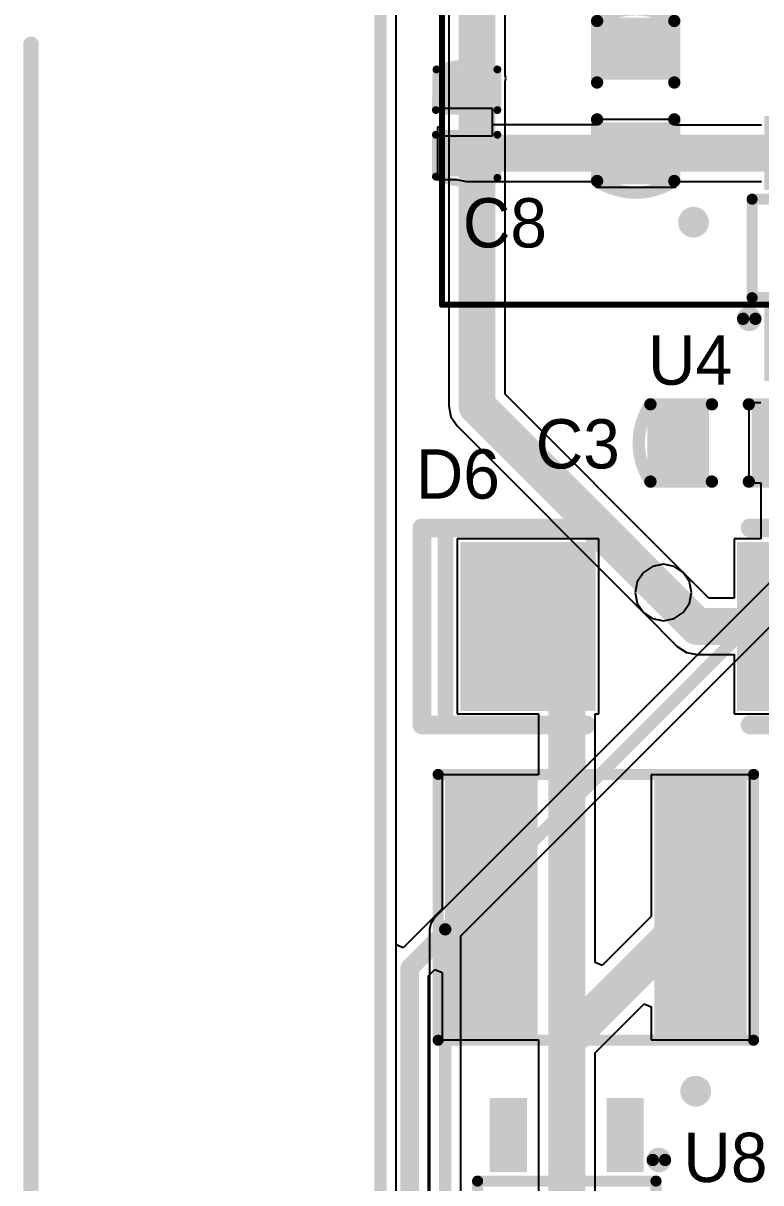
# Model space of a CAD drawing. Extents: x 10.58 to 11.54, y 9.91 to 15.27.
# Drawn here: x 10.598 to 11.07, y 11.745 to 12.487 of the extents above; entities that cross this region are included whole.
import ezdxf

# ---------------------------------------------------------------- set-up
doc = ezdxf.new("R2010")
doc.units = 0
doc.layers.get('0').update_dxf_attribs({"linetype": 'CONTINUOUS'})
for name, color, linetype in [('BOTTOMLAYER', 5, 'CONTINUOUS'), ('KEEPOUTLAYER', 6, 'CONTINUOUS'), ('MULTILAYER', 9, 'CONTINUOUS'), ('TOPLAYER', 1, 'CONTINUOUS'), ('TOPOVERLAY', 2, 'CONTINUOUS'), ('TOPPASTE', 8, 'CONTINUOUS'), ('TOPSOLDER', 216, 'CONTINUOUS'), ('VIAHOLELAYER', 16, 'CONTINUOUS')]:
    doc.layers.add(name, color=color, linetype=linetype)

# ---------------------------------------------------------------- blocks, each defined once
blk = doc.blocks.new('SOT_23_5_16')
at = {"layer": 'TOPLAYER'}
for points in [[(-0.045276, 0.080709), (-0.045276, 0.041339), (-0.029528, 0.080709), (-0.029528, 0.041339)], [(0.029528, 0.080709), (0.029528, 0.041339), (0.045276, 0.080709), (0.045276, 0.041339)], [(-0.045276, -0.041339), (-0.045276, -0.080709), (-0.029528, -0.041339), (-0.029528, -0.080709)], [(-0.007874, -0.041339), (-0.007874, -0.080709), (0.007874, -0.041339), (0.007874, -0.080709)], [(0.029528, -0.041339), (0.029528, -0.080709), (0.045276, -0.041339), (0.045276, -0.080709)]]:
    blk.add_solid(points, dxfattribs=at)
at = {"layer": 'TOPOVERLAY', "const_width": 0.007087}
for points in [[(-0.057087, 0.031496), (0.057087, 0.031496)], [(-0.057087, -0.031496), (-0.057087, 0.031496)], [(0.057087, -0.031496), (0.057087, 0.031496)], [(-0.057087, -0.031496), (0.057087, -0.031496)]]:
    blk.add_lwpolyline(points, dxfattribs=at)
at = {"layer": 'TOPOVERLAY'}
for points, const_width in [([(-0.058858, 0.031496, 1), (-0.055315, 0.031496, 1)], 0.003543), ([(-0.058858, 0.031496, 1), (-0.055315, 0.031496, 1)], 0.003543), ([(0.055315, 0.031496, 1), (0.058858, 0.031496, 1)], 0.003543), ([(0.055315, 0.031496, 1), (0.058858, 0.031496, 1)], 0.003543), ([(-0.058858, -0.031496, 1), (-0.055315, -0.031496, 1)], 0.003543), ([(-0.058858, -0.031496, 1), (-0.055315, -0.031496, 1)], 0.003543), ([(0.055315, -0.031496, 1), (0.058858, -0.031496, 1)], 0.003543), ([(0.055315, -0.031496, 1), (0.058858, -0.031496, 1)], 0.003543), ([(-0.055, -0.045, 1), (-0.062874, -0.045, 1)], 0.007874), ([(-0.064842, -0.045, 1), (-0.060906, -0.045, 1)], 0.003937), ([(-0.056968, -0.045, 1), (-0.053032, -0.045, 1)], 0.003937)]:
    blk.add_lwpolyline(points, format="xyb", close=True, dxfattribs=dict(at, const_width=const_width))
at = {"layer": 'TOPPASTE'}
for points in [[(-0.045276, 0.080709), (-0.045276, 0.041339), (-0.029528, 0.080709), (-0.029528, 0.041339)], [(0.029528, 0.080709), (0.029528, 0.041339), (0.045276, 0.080709), (0.045276, 0.041339)], [(-0.045276, -0.041339), (-0.045276, -0.080709), (-0.029528, -0.041339), (-0.029528, -0.080709)], [(-0.007874, -0.041339), (-0.007874, -0.080709), (0.007874, -0.041339), (0.007874, -0.080709)], [(0.029528, -0.041339), (0.029528, -0.080709), (0.045276, -0.041339), (0.045276, -0.080709)]]:
    blk.add_solid(points, dxfattribs=at)
at = {"layer": 'TOPSOLDER'}
for points in [[(-0.049276, 0.084709), (-0.049276, 0.037339), (-0.025528, 0.084709), (-0.025528, 0.037339)], [(0.025528, 0.084709), (0.025528, 0.037339), (0.049276, 0.084709), (0.049276, 0.037339)], [(-0.049276, -0.037339), (-0.049276, -0.084709), (-0.025528, -0.037339), (-0.025528, -0.084709)], [(-0.011874, -0.037339), (-0.011874, -0.084709), (0.011874, -0.037339), (0.011874, -0.084709)], [(0.025528, -0.037339), (0.025528, -0.084709), (0.049276, -0.037339), (0.049276, -0.084709)]]:
    blk.add_solid(points, dxfattribs=at)
blk = doc.blocks.new('L_SMD_49')
at = {"layer": 'TOPLAYER'}
for points in [[(-0.092835, -0.07811), (-0.041654, -0.07811), (-0.092835, 0.07937), (-0.041654, 0.07937)], [(0.041024, -0.07811), (0.092205, -0.07811), (0.041024, 0.07937), (0.092205, 0.07937)]]:
    blk.add_solid(points, dxfattribs=at)
at = {"layer": 'TOPOVERLAY', "const_width": 0.007087}
for points in [[(0.10063, 0.08563), (-0.10126, 0.08563)], [(-0.10126, 0.08563), (-0.10126, -0.08437)], [(0.10063, 0.08563), (0.10063, -0.08437)], [(0.10063, -0.08437), (-0.10126, -0.08437)]]:
    blk.add_lwpolyline(points, dxfattribs=at)
at = {"layer": 'TOPOVERLAY', "const_width": 0.003543}
for points in [[(-0.103031, 0.08563, 1), (-0.099488, 0.08563, 1)], [(-0.103031, 0.08563, 1), (-0.099488, 0.08563, 1)], [(0.098858, 0.08563, 1), (0.102402, 0.08563, 1)], [(0.098858, 0.08563, 1), (0.102402, 0.08563, 1)], [(-0.103031, -0.08437, 1), (-0.099488, -0.08437, 1)], [(-0.103031, -0.08437, 1), (-0.099488, -0.08437, 1)], [(0.098858, -0.08437, 1), (0.102402, -0.08437, 1)], [(0.098858, -0.08437, 1), (0.102402, -0.08437, 1)]]:
    blk.add_lwpolyline(points, format="xyb", close=True, dxfattribs=at)
at = {"layer": 'TOPPASTE'}
for points in [[(-0.092835, -0.07811), (-0.041654, -0.07811), (-0.092835, 0.07937), (-0.041654, 0.07937)], [(0.041024, -0.07811), (0.092205, -0.07811), (0.041024, 0.07937), (0.092205, 0.07937)]]:
    blk.add_solid(points, dxfattribs=at)
at = {"layer": 'TOPSOLDER'}
for points in [[(-0.096835, -0.08211), (-0.037653, -0.08211), (-0.096835, 0.08337), (-0.037653, 0.08337)], [(0.037024, -0.08211), (0.096205, -0.08211), (0.037024, 0.08337), (0.096205, 0.08337)]]:
    blk.add_solid(points, dxfattribs=at)
blk = doc.blocks.new('C_0402_54')
at = {"layer": 'TOPLAYER'}
for p, q in [((0.008518, 0.0165), (-0.008982, 0.0165)), ((-0.008982, 0.0165), (-0.008982, -0.0165)), ((0.008518, -0.016), (0.008518, 0.0165)), ((-0.008982, -0.0165), (0.009018, -0.0165)), ((0.009018, -0.0165), (0.008518, -0.016))]:
    blk.add_line(p, q, dxfattribs=at)
for points in [[(-0.00884, -0.012795), (-0.00884, 0.012795), (-0.030494, -0.012795), (-0.030494, 0.012795)], [(0.03053, -0.012795), (0.03053, 0.012795), (0.008876, -0.012795), (0.008876, 0.012795)]]:
    blk.add_solid(points, dxfattribs=at)
at = {"layer": 'TOPOVERLAY', "const_width": 0.005}
for points in [[(-0.03382, -0.019341, -0.193022), (-0.033854, 0.01965)], [(0.035464, 0.019716, -0.191665), (0.034708, -0.019637)]]:
    blk.add_lwpolyline(points, format="xyb", dxfattribs=at)
at = {"layer": 'TOPOVERLAY', "const_width": 0.0025}
for points in [[(-0.035104, 0.01965, 1), (-0.032604, 0.01965, 1)], [(-0.03509, 0.019685, 1), (-0.03259, 0.019685, 1)], [(-0.009106, 0.019685, 1), (-0.006606, 0.019685, 1)], [(0.006642, 0.019685, 1), (0.009142, 0.019685, 1)], [(0.034214, 0.019716, 1), (0.036714, 0.019716, 1)], [(0.034225, 0.019685, 1), (0.036726, 0.019685, 1)], [(-0.03509, -0.019291, 1), (-0.03259, -0.019291, 1)], [(-0.03507, -0.019341, 1), (-0.03257, -0.019341, 1)], [(-0.009106, -0.019685, 1), (-0.006606, -0.019685, 1)], [(0.006642, -0.019685, 1), (0.009142, -0.019685, 1)], [(0.033438, -0.019685, 1), (0.035938, -0.019685, 1)], [(0.033458, -0.019637, 1), (0.035958, -0.019637, 1)]]:
    blk.add_lwpolyline(points, format="xyb", close=True, dxfattribs=at)
at = {"layer": 'TOPOVERLAY', "const_width": 0.005}
for points in [[(-0.007856, 0.019685), (-0.03384, 0.019685)], [(0.035476, 0.019685), (0.007892, 0.019685)], [(-0.007856, -0.019685), (-0.03384, -0.019291)], [(0.034688, -0.019685), (0.007892, -0.019685)]]:
    blk.add_lwpolyline(points, dxfattribs=at)
at = {"layer": 'TOPPASTE'}
for points in [[(-0.00884, -0.012795), (-0.00884, 0.012795), (-0.030494, -0.012795), (-0.030494, 0.012795)], [(0.03053, -0.012795), (0.03053, 0.012795), (0.008876, -0.012795), (0.008876, 0.012795)]]:
    blk.add_solid(points, dxfattribs=at)
at = {"layer": 'TOPSOLDER'}
for points in [[(-0.00484, -0.016795), (-0.00484, 0.016795), (-0.034494, -0.016795), (-0.034494, 0.016795)], [(0.03453, -0.016795), (0.03453, 0.016795), (0.004876, -0.016795), (0.004876, 0.016795)]]:
    blk.add_solid(points, dxfattribs=at)
blk = doc.blocks.new('C_0603_56')
at = {"layer": 'TOPLAYER'}
for points in [[(-0.017717, -0.019685), (-0.017717, 0.019685), (-0.049213, -0.019685), (-0.049213, 0.019685)], [(0.049213, -0.019685), (0.049213, 0.019685), (0.017717, -0.019685), (0.017717, 0.019685)]]:
    blk.add_solid(points, dxfattribs=at)
at = {"layer": 'TOPOVERLAY', "const_width": 0.007874}
for points in [[(-0.051181, -0.024708, -0.302775), (-0.051181, 0.024708)], [(0.051181, 0.024708, -0.302775), (0.051181, -0.024708)]]:
    blk.add_lwpolyline(points, format="xyb", dxfattribs=at)
at = {"layer": 'TOPOVERLAY', "const_width": 0.003937}
for points in [[(-0.05315, 0.024708, 1), (-0.049213, 0.024708, 1)], [(-0.05315, 0.024708, 1), (-0.049213, 0.024708, 1)], [(-0.01378, 0.024708, 1), (-0.009843, 0.024708, 1)], [(0.009843, 0.024708, 1), (0.01378, 0.024708, 1)], [(0.049213, 0.024708, 1), (0.05315, 0.024708, 1)], [(0.049213, 0.024708, 1), (0.05315, 0.024708, 1)], [(-0.05315, -0.024708, 1), (-0.049213, -0.024708, 1)], [(-0.05315, -0.024708, 1), (-0.049213, -0.024708, 1)], [(-0.01378, -0.024708, 1), (-0.009843, -0.024708, 1)], [(0.009843, -0.024708, 1), (0.01378, -0.024708, 1)], [(0.049213, -0.024708, 1), (0.05315, -0.024708, 1)], [(0.049213, -0.024708, 1), (0.05315, -0.024708, 1)]]:
    blk.add_lwpolyline(points, format="xyb", close=True, dxfattribs=at)
at = {"layer": 'TOPOVERLAY', "const_width": 0.007874}
for points in [[(-0.011811, 0.024708), (-0.051181, 0.024708)], [(0.051181, 0.024708), (0.011811, 0.024708)], [(-0.011811, -0.024708), (-0.051181, -0.024708)], [(0.051181, -0.024708), (0.011811, -0.024708)]]:
    blk.add_lwpolyline(points, dxfattribs=at)
at = {"layer": 'TOPPASTE'}
for points in [[(-0.017717, -0.019685), (-0.017717, 0.019685), (-0.049213, -0.019685), (-0.049213, 0.019685)], [(0.049213, -0.019685), (0.049213, 0.019685), (0.017717, -0.019685), (0.017717, 0.019685)]]:
    blk.add_solid(points, dxfattribs=at)
at = {"layer": 'TOPSOLDER'}
for points in [[(-0.013717, -0.023685), (-0.013717, 0.023685), (-0.053213, -0.023685), (-0.053213, 0.023685)], [(0.053213, -0.023685), (0.053213, 0.023685), (0.013717, -0.023685), (0.013717, 0.023685)]]:
    blk.add_solid(points, dxfattribs=at)
blk = doc.blocks.new('C_0603_59')
at = {"layer": 'TOPLAYER'}
for points in [[(-0.017717, -0.019685), (-0.017717, 0.019685), (-0.049213, -0.019685), (-0.049213, 0.019685)], [(0.049213, -0.019685), (0.049213, 0.019685), (0.017717, -0.019685), (0.017717, 0.019685)]]:
    blk.add_solid(points, dxfattribs=at)
at = {"layer": 'TOPOVERLAY', "const_width": 0.007874}
for points in [[(-0.051181, -0.024708, -0.302775), (-0.051181, 0.024708)], [(0.051181, 0.024708, -0.302775), (0.051181, -0.024708)]]:
    blk.add_lwpolyline(points, format="xyb", dxfattribs=at)
at = {"layer": 'TOPOVERLAY', "const_width": 0.003937}
for points in [[(-0.05315, 0.024708, 1), (-0.049213, 0.024708, 1)], [(-0.05315, 0.024708, 1), (-0.049213, 0.024708, 1)], [(-0.01378, 0.024708, 1), (-0.009843, 0.024708, 1)], [(0.009843, 0.024708, 1), (0.01378, 0.024708, 1)], [(0.049213, 0.024708, 1), (0.05315, 0.024708, 1)], [(0.049213, 0.024708, 1), (0.05315, 0.024708, 1)], [(-0.05315, -0.024708, 1), (-0.049213, -0.024708, 1)], [(-0.05315, -0.024708, 1), (-0.049213, -0.024708, 1)], [(-0.01378, -0.024708, 1), (-0.009843, -0.024708, 1)], [(0.009843, -0.024708, 1), (0.01378, -0.024708, 1)], [(0.049213, -0.024708, 1), (0.05315, -0.024708, 1)], [(0.049213, -0.024708, 1), (0.05315, -0.024708, 1)]]:
    blk.add_lwpolyline(points, format="xyb", close=True, dxfattribs=at)
at = {"layer": 'TOPOVERLAY', "const_width": 0.007874}
for points in [[(-0.051181, 0.024708), (-0.011811, 0.024708)], [(0.011811, 0.024708), (0.051181, 0.024708)], [(-0.051181, -0.024708), (-0.011811, -0.024708)], [(0.011811, -0.024708), (0.051181, -0.024708)]]:
    blk.add_lwpolyline(points, dxfattribs=at)
at = {"layer": 'TOPPASTE'}
for points in [[(-0.017717, -0.019685), (-0.017717, 0.019685), (-0.049213, -0.019685), (-0.049213, 0.019685)], [(0.049213, -0.019685), (0.049213, 0.019685), (0.017717, -0.019685), (0.017717, 0.019685)]]:
    blk.add_solid(points, dxfattribs=at)
at = {"layer": 'TOPSOLDER'}
for points in [[(-0.013717, -0.023685), (-0.013717, 0.023685), (-0.053213, -0.023685), (-0.053213, 0.023685)], [(0.053213, -0.023685), (0.053213, 0.023685), (0.013717, -0.023685), (0.013717, 0.023685)]]:
    blk.add_solid(points, dxfattribs=at)
blk = doc.blocks.new('DSMD_68')
at = {"layer": 'TOPLAYER'}
for points in [[(-0.03937, -0.05), (0.03937, -0.05), (-0.03937, 0.05), (0.03937, 0.05)], [(0.137795, -0.05), (0.216535, -0.05), (0.137795, 0.05), (0.216535, 0.05)]]:
    blk.add_solid(points, dxfattribs=at)
at = {"layer": 'TOPOVERLAY'}
for points, const_width in [([(0.035, 0.062992), (-0.065, 0.062992)], 0.012), ([(-0.065, 0.062992), (-0.065, -0.062992)], 0.012), ([(0.245, 0.062992), (0.139921, 0.062992)], 0.012), ([(0.23, 0.062992), (0.23, -0.062992)], 0.01), ([(0.245, 0.062992), (0.245, -0.062992)], 0.012), ([(0.035, -0.062992), (-0.065, -0.062992)], 0.012), ([(0.245, -0.062992), (0.139921, -0.062992)], 0.012)]:
    blk.add_lwpolyline(points, dxfattribs=dict(at, const_width=const_width))
for points, const_width in [([(-0.068, 0.062992, 1), (-0.062, 0.062992, 1)], 0.006), ([(-0.068, 0.062992, 1), (-0.062, 0.062992, 1)], 0.006), ([(0.032, 0.062992, 1), (0.038, 0.062992, 1)], 0.006), ([(0.136921, 0.062992, 1), (0.142921, 0.062992, 1)], 0.006), ([(0.2275, 0.062992, 1), (0.2325, 0.062992, 1)], 0.005), ([(0.242, 0.062992, 1), (0.248, 0.062992, 1)], 0.006), ([(0.242, 0.062992, 1), (0.248, 0.062992, 1)], 0.006), ([(-0.068, -0.062992, 1), (-0.062, -0.062992, 1)], 0.006), ([(-0.068, -0.062992, 1), (-0.062, -0.062992, 1)], 0.006), ([(0.032, -0.062992, 1), (0.038, -0.062992, 1)], 0.006), ([(0.136921, -0.062992, 1), (0.142921, -0.062992, 1)], 0.006), ([(0.2275, -0.062992, 1), (0.2325, -0.062992, 1)], 0.005), ([(0.242, -0.062992, 1), (0.248, -0.062992, 1)], 0.006), ([(0.242, -0.062992, 1), (0.248, -0.062992, 1)], 0.006)]:
    blk.add_lwpolyline(points, format="xyb", close=True, dxfattribs=dict(at, const_width=const_width))
at = {"layer": 'TOPPASTE'}
for points in [[(-0.03937, -0.05), (0.03937, -0.05), (-0.03937, 0.05), (0.03937, 0.05)], [(0.137795, -0.05), (0.216535, -0.05), (0.137795, 0.05), (0.216535, 0.05)]]:
    blk.add_solid(points, dxfattribs=at)
at = {"layer": 'TOPSOLDER'}
for points in [[(-0.04337, -0.054), (0.04337, -0.054), (-0.04337, 0.054), (0.04337, 0.054)], [(0.133795, -0.054), (0.220535, -0.054), (0.133795, 0.054), (0.220535, 0.054)]]:
    blk.add_solid(points, dxfattribs=at)
blk = doc.blocks.new('SOT_23_6L_71')
at = {"layer": 'TOPLAYER'}
for points in [[(-0.045276, 0.080709), (-0.045276, 0.041339), (-0.029528, 0.080709), (-0.029528, 0.041339)], [(-0.007874, 0.080709), (-0.007874, 0.041339), (0.007874, 0.080709), (0.007874, 0.041339)], [(0.029528, 0.080709), (0.029528, 0.041339), (0.045276, 0.080709), (0.045276, 0.041339)], [(-0.045276, -0.041339), (-0.045276, -0.080709), (-0.029528, -0.041339), (-0.029528, -0.080709)], [(-0.007874, -0.041339), (-0.007874, -0.080709), (0.007874, -0.041339), (0.007874, -0.080709)], [(0.029528, -0.041339), (0.029528, -0.080709), (0.045276, -0.041339), (0.045276, -0.080709)]]:
    blk.add_solid(points, dxfattribs=at)
at = {"layer": 'TOPOVERLAY', "const_width": 0.007087}
for points in [[(-0.057087, 0.031496), (-0.057087, -0.031496)], [(0.057087, 0.031496), (-0.057087, 0.031496)], [(0.057087, 0.031496), (0.057087, -0.031496)], [(0.057087, -0.031496), (-0.057087, -0.031496)]]:
    blk.add_lwpolyline(points, dxfattribs=at)
at = {"layer": 'TOPOVERLAY'}
for points, const_width in [([(-0.058858, 0.031496, 1), (-0.055315, 0.031496, 1)], 0.003543), ([(-0.058858, 0.031496, 1), (-0.055315, 0.031496, 1)], 0.003543), ([(0.055315, 0.031496, 1), (0.058858, 0.031496, 1)], 0.003543), ([(0.055315, 0.031496, 1), (0.058858, 0.031496, 1)], 0.003543), ([(-0.058858, -0.031496, 1), (-0.055315, -0.031496, 1)], 0.003543), ([(-0.058858, -0.031496, 1), (-0.055315, -0.031496, 1)], 0.003543), ([(0.055315, -0.031496, 1), (0.058858, -0.031496, 1)], 0.003543), ([(0.055315, -0.031496, 1), (0.058858, -0.031496, 1)], 0.003543), ([(-0.055, -0.045, 1), (-0.062874, -0.045, 1)], 0.007874), ([(-0.064842, -0.045, 1), (-0.060906, -0.045, 1)], 0.003937), ([(-0.056968, -0.045, 1), (-0.053032, -0.045, 1)], 0.003937)]:
    blk.add_lwpolyline(points, format="xyb", close=True, dxfattribs=dict(at, const_width=const_width))
at = {"layer": 'TOPPASTE'}
for points in [[(-0.045276, 0.080709), (-0.045276, 0.041339), (-0.029528, 0.080709), (-0.029528, 0.041339)], [(-0.007874, 0.080709), (-0.007874, 0.041339), (0.007874, 0.080709), (0.007874, 0.041339)], [(0.029528, 0.080709), (0.029528, 0.041339), (0.045276, 0.080709), (0.045276, 0.041339)], [(-0.045276, -0.041339), (-0.045276, -0.080709), (-0.029528, -0.041339), (-0.029528, -0.080709)], [(-0.007874, -0.041339), (-0.007874, -0.080709), (0.007874, -0.041339), (0.007874, -0.080709)], [(0.029528, -0.041339), (0.029528, -0.080709), (0.045276, -0.041339), (0.045276, -0.080709)]]:
    blk.add_solid(points, dxfattribs=at)
at = {"layer": 'TOPSOLDER'}
for points in [[(-0.049276, 0.084709), (-0.049276, 0.037339), (-0.025528, 0.084709), (-0.025528, 0.037339)], [(-0.011874, 0.084709), (-0.011874, 0.037339), (0.011874, 0.084709), (0.011874, 0.037339)], [(0.025528, 0.084709), (0.025528, 0.037339), (0.049276, 0.084709), (0.049276, 0.037339)], [(-0.049276, -0.037339), (-0.049276, -0.084709), (-0.025528, -0.037339), (-0.025528, -0.084709)], [(-0.011874, -0.037339), (-0.011874, -0.084709), (0.011874, -0.037339), (0.011874, -0.084709)], [(0.025528, -0.037339), (0.025528, -0.084709), (0.049276, -0.037339), (0.049276, -0.084709)]]:
    blk.add_solid(points, dxfattribs=at)

msp = doc.modelspace()

# ---------------------------------------------------------------- linework, layer by layer
at = {"layer": 'BOTTOMLAYER'}
for p, q in [((10.870216, 14.087797), (10.870216, 12.451951)), ((10.906344, 12.453537), (10.906344, 14.087797)), ((10.836504, 10.348354), (10.836504, 12.641469)), ((10.870216, 12.451951), (10.870216, 12.242061)), ((10.906737, 12.451557), (10.906344, 12.453537)), ((10.906344, 12.449578), (10.906737, 12.451557)), ((10.906344, 12.249543), (10.906344, 12.449578)), ((11.020344, 12.135543), (10.906344, 12.249543)), ((10.870216, 12.242061), (10.870216, 12.242061)), ((10.870216, 12.242061), (10.870216, 12.242061)), ((10.870216, 12.242061), (10.871591, 12.235148)), ((10.871591, 12.235148), (10.875507, 12.229288)), ((10.875507, 12.229288), (10.994798, 12.109997)), ((11.143205, 12.196809), (10.860863, 11.914466)), ((10.877994, 11.903213), (11.160337, 12.185556)), ((11.02426, 12.129683), (11.020344, 12.135543)), ((11.025635, 12.12277), (11.02426, 12.129683)), ((11.02426, 12.115857), (11.025635, 12.12277)), ((10.994798, 12.109997), (11.000659, 12.106081)), ((11.014484, 12.106081), (11.020344, 12.109997)), ((11.020344, 12.109997), (11.02426, 12.115857)), ((11.000659, 12.106081), (11.007571, 12.104706)), ((11.007571, 12.104706), (11.014484, 12.106081)), ((10.858687, 11.91121), (10.857924, 11.90737)), ((10.860863, 11.914466), (10.858687, 11.91121)), ((10.857924, 11.90737), (10.857924, 11.047513)), ((10.877994, 11.047513), (10.877994, 11.903213))]:
    msp.add_line(p, q, dxfattribs=at)
for points, const_width in [([(10.88828, 12.451951), (10.88828, 14.099738)], 0.023622), ([(10.88828, 12.451951), (10.888674, 12.451557)], 0.023622), ([(10.88828, 12.242061), (10.88828, 12.451951)], 0.023622), ([(10.88828, 12.242061), (11.007571, 12.12277)], 0.023622), ([(10.867959, 11.90737), (11.153241, 12.192652)], 0.007874), ([(10.867959, 11.035279), (10.867959, 11.90737)], 0.007874)]:
    msp.add_lwpolyline(points, dxfattribs=dict(at, const_width=const_width))
for points, const_width in [([(10.882375, 12.451951, 1), (10.894186, 12.451951, 1)], 0.011811), ([(10.882375, 12.451951, 1), (10.894186, 12.451951, 1)], 0.011811), ([(10.882375, 12.451951, 1), (10.894186, 12.451951, 1)], 0.011811), ([(10.882768, 12.451557, 1), (10.894579, 12.451557, 1)], 0.011811), ([(11.021942, 12.359581, 1), (11.031784, 12.359581, 1)], 0.009843), ([(10.882375, 12.242061, 1), (10.894186, 12.242061, 1)], 0.011811), ([(10.882375, 12.242061, 1), (10.894186, 12.242061, 1)], 0.011811), ([(11.001666, 12.12277, 1), (11.013477, 12.12277, 1)], 0.011811), ([(11.00265, 12.12277, 1), (11.012493, 12.12277, 1)], 0.009843), ([(10.86599, 11.90737, 1), (10.869927, 11.90737, 1)], 0.003937), ([(10.86599, 11.90737, 1), (10.869927, 11.90737, 1)], 0.003937), ([(11.023319, 11.803872, 1), (11.033162, 11.803872, 1)], 0.009843)]:
    msp.add_lwpolyline(points, format="xyb", close=True, dxfattribs=dict(at, const_width=const_width))
at = {"layer": 'KEEPOUTLAYER'}
for points, const_width in [([(10.826469, 10.338318), (10.826469, 12.641469)], 0.007874), ([(10.602847, 10.338318), (10.602847, 12.473279)], 0.01)]:
    msp.add_lwpolyline(points, dxfattribs=dict(at, const_width=const_width))
at = {"layer": 'KEEPOUTLAYER', "const_width": 0.005}
msp.add_lwpolyline([(10.600347, 12.473279, 1), (10.605347, 12.473279, 1)], format="xyb", close=True, dxfattribs=at)
at = {"layer": 'MULTILAYER', "const_width": 0.009843}
for points in [[(11.021942, 12.359581, 1), (11.031784, 12.359581, 1)], [(11.00265, 12.12277, 1), (11.012493, 12.12277, 1)], [(11.023319, 11.803872, 1), (11.033162, 11.803872, 1)]]:
    msp.add_lwpolyline(points, format="xyb", close=True, dxfattribs=at)
at = {"layer": 'TOPLAYER'}
for p, q in [((10.836504, 11.89751), (10.836504, 12.641469)), ((10.898159, 12.432383), (10.865159, 12.432383)), ((10.865159, 12.432383), (10.865159, 12.42043)), ((10.898159, 12.421761), (10.898159, 12.432383)), ((10.964268, 12.421761), (10.898159, 12.421761)), ((11.015449, 12.425289), (10.964268, 12.425289)), ((10.964268, 12.425289), (10.964268, 12.421761)), ((11.015449, 12.4217), (11.015449, 12.425289)), ((11.070278, 12.4217), (11.015449, 12.4217)), ((10.865159, 12.42043), (10.862958, 12.42043)), ((10.862958, 12.42043), (10.862958, 12.386965)), ((10.862958, 12.386965), (10.874965, 12.386965)), ((10.874965, 12.386965), (10.881659, 12.385634)), ((10.881659, 12.385634), (10.964268, 12.385634)), ((10.964268, 12.385634), (10.964268, 12.381982)), ((11.015449, 12.381982), (11.015449, 12.385572)), ((11.015449, 12.385572), (11.070278, 12.385572)), ((10.964268, 12.381982), (11.015449, 12.381982)), ((11.070008, 12.243991), (11.06227, 12.243991)), ((11.06227, 12.243991), (11.06227, 12.19281)), ((11.06227, 12.19281), (11.069874, 12.19281)), ((11.069874, 12.19281), (11.069874, 12.157006)), ((10.966169, 12.157006), (10.875618, 12.157006)), ((10.875618, 12.157006), (10.875618, 12.045195)), ((10.966169, 12.045195), (10.966169, 12.157006)), ((11.069874, 12.157006), (11.052783, 12.157006)), ((11.052783, 12.157006), (11.052783, 12.119164)), ((11.000659, 12.139458), (10.994798, 12.135543)), ((11.007571, 12.140833), (11.000659, 12.139458)), ((11.014484, 12.139458), (11.007571, 12.140833)), ((11.020344, 12.135543), (11.014484, 12.139458)), ((10.994798, 12.135543), (10.990883, 12.129683)), ((11.036723, 12.119164), (11.020344, 12.135543)), ((10.990883, 12.129683), (10.989508, 12.12277)), ((10.989508, 12.12277), (10.990883, 12.115857)), ((11.052783, 12.119164), (11.036723, 12.119164)), ((10.990883, 12.115857), (10.994798, 12.109997)), ((10.994798, 12.109997), (11.016468, 12.088328)), ((11.016468, 12.088328), (11.022328, 12.084412)), ((11.022328, 12.084412), (11.029241, 12.083037)), ((11.029241, 12.083037), (11.052783, 12.083037)), ((11.052783, 12.083037), (11.052783, 12.045195)), ((10.875618, 12.045195), (10.927697, 12.045195)), ((10.927697, 12.045195), (10.927697, 12.006116)), ((10.963824, 11.886071), (10.963824, 12.045195)), ((10.963824, 12.045195), (10.966169, 12.045195)), ((11.052783, 12.045195), (11.080695, 12.045195)), ((10.927697, 12.006116), (10.865949, 12.006116)), ((10.865949, 12.006116), (10.865949, 11.920422)), ((11.062799, 12.006116), (10.999807, 12.006116)), ((10.999807, 12.006116), (10.999807, 11.91552)), ((11.062799, 11.836825), (11.062799, 12.006116)), ((10.865949, 11.920422), (10.841124, 11.895597)), ((10.999807, 11.91552), (10.968443, 11.884157)), ((10.841124, 11.895597), (10.836504, 11.89751)), ((10.857212, 11.877624), (10.861329, 11.881741)), ((10.861329, 11.881741), (10.865949, 11.879828)), ((10.865949, 11.879828), (10.865949, 11.836825)), ((10.968443, 11.884157), (10.963824, 11.886071)), ((10.857212, 11.477256), (10.857212, 11.877624)), ((10.963824, 11.828446), (10.995187, 11.85981)), ((10.995187, 11.85981), (10.999807, 11.857896)), ((10.999807, 11.857896), (10.999807, 11.836825)), ((10.865949, 11.836825), (10.927697, 11.836825)), ((10.927697, 11.836825), (10.927697, 11.835928)), ((10.927697, 11.835928), (10.927697, 11.77592)), ((10.999807, 11.836825), (11.062799, 11.836825)), ((10.963824, 11.77592), (10.963824, 11.828446)), ((10.927697, 11.77592), (10.927697, 11.653872)), ((10.963824, 11.653872), (10.963824, 11.77592))]:
    msp.add_line(p, q, dxfattribs=at)
for points, const_width in [([(10.875753, 12.403698, 1), (10.887564, 12.403698, 1)], 0.011811), ([(10.983892, 12.403698, 1), (10.995703, 12.403698, 1)], 0.011811), ([(10.983892, 12.403698, 1), (10.995703, 12.403698, 1)], 0.011811), ([(10.983953, 12.403636, 1), (10.995764, 12.403636, 1)], 0.011811), ([(10.983953, 12.403636, 1), (10.995764, 12.403636, 1)], 0.011811), ([(11.021942, 12.359581, 1), (11.031784, 12.359581, 1)], 0.009843), ([(11.001666, 12.12277, 1), (11.013477, 12.12277, 1)], 0.011811), ([(11.00265, 12.12277, 1), (11.012493, 12.12277, 1)], 0.009843), ([(10.914988, 12.101101, 1), (10.926799, 12.101101, 1)], 0.011811), ([(11.023335, 12.101101, 1), (11.035146, 12.101101, 1)], 0.011811), ([(11.023335, 12.101101, 1), (11.035146, 12.101101, 1)], 0.011811), ([(10.939855, 12.076234, 1), (10.951666, 12.076234, 1)], 0.011811), ([(10.939855, 12.076234, 1), (10.951666, 12.076234, 1)], 0.011811), ([(11.025397, 11.921471, 1), (11.037208, 11.921471, 1)], 0.011811), ([(10.881075, 11.921471, 1), (10.886981, 11.921471, 1)], 0.005906), ([(10.881075, 11.921471, 1), (10.886981, 11.921471, 1)], 0.005906), ([(10.894492, 11.921471, 1), (10.900397, 11.921471, 1)], 0.005906), ([(10.842217, 11.882612, 1), (10.848123, 11.882612, 1)], 0.005906), ([(10.842217, 11.882612, 1), (10.848123, 11.882612, 1)], 0.005906), ([(10.939855, 11.835928, 1), (10.951666, 11.835928, 1)], 0.011811), ([(10.939855, 11.835928, 1), (10.951666, 11.835928, 1)], 0.011811), ([(10.939855, 11.835928, 1), (10.951666, 11.835928, 1)], 0.011811), ([(11.023319, 11.803872, 1), (11.033162, 11.803872, 1)], 0.009843), ([(10.939855, 11.77592, 1), (10.951666, 11.77592, 1)], 0.011811), ([(10.939855, 11.77592, 1), (10.951666, 11.77592, 1)], 0.011811)]:
    msp.add_lwpolyline(points, format="xyb", close=True, dxfattribs=dict(at, const_width=const_width))
for points, const_width in [([(10.881659, 12.403698), (10.989797, 12.403698)], 0.023622), ([(10.989797, 12.403698), (10.989859, 12.403636)], 0.023622), ([(10.989859, 12.403636), (11.083869, 12.403636)], 0.023622), ([(11.007571, 12.12277), (11.029241, 12.101101)], 0.023622), ([(10.920893, 12.101101), (10.94576, 12.076234)], 0.023622), ([(11.029241, 12.101101), (11.098059, 12.101101)], 0.023622), ([(10.94576, 11.835928), (10.94576, 12.076234)], 0.023622), ([(10.94576, 11.835928), (11.031303, 11.921471)], 0.023622), ([(10.84517, 11.882612), (10.884028, 11.921471)], 0.011811), ([(10.884028, 11.921471), (10.897445, 11.921471)], 0.011811), ([(10.84517, 11.472268), (10.84517, 11.882612)], 0.011811), ([(10.94576, 11.77592), (10.94576, 11.835928)], 0.023622), ([(10.94576, 11.653872), (10.94576, 11.77592)], 0.023622)]:
    msp.add_lwpolyline(points, dxfattribs=dict(at, const_width=const_width))
at = {"layer": 'TOPOVERLAY', "const_width": 0.003937}
for points in [[(10.865839, 12.306825), (10.865839, 13.448557)], [(10.865839, 12.306825), (11.37765, 12.306825)]]:
    msp.add_lwpolyline(points, dxfattribs=at)
at = {"layer": 'TOPOVERLAY', "const_width": 0.001969}
msp.add_lwpolyline([(10.864855, 12.306825, 1), (10.866823, 12.306825, 1)], format="xyb", close=True, dxfattribs=at)
msp.add_lwpolyline([(10.864855, 12.306825, 1), (10.866823, 12.306825, 1)], format="xyb", close=True, dxfattribs=at)
at = {"layer": 'VIAHOLELAYER', "const_width": 0.005906}
for points in [[(11.02391, 12.359581, 1), (11.029815, 12.359581, 1)], [(11.004619, 12.12277, 1), (11.010524, 12.12277, 1)], [(11.025288, 11.803872, 1), (11.031193, 11.803872, 1)]]:
    msp.add_lwpolyline(points, format="xyb", close=True, dxfattribs=at)

# ---------------------------------------------------------------- block references
for name, p, rotation in [('C_0603_56', (10.989859, 12.437101), 270), ('C_0402_54', (10.881659, 12.423401), 270), ('SOT_23_5_16', (11.121459, 12.342801), 360), ('C_0603_59', (11.050459, 12.218401), 360), ('DSMD_68', (11.098059, 12.101101), 180), ('L_SMD_49', (10.964059, 11.922101), 180), ('SOT_23_6L_71', (10.94576, 11.714896), 180)]:
    msp.add_blockref(name, p, dxfattribs=dict(rotation=rotation))

# ---------------------------------------------------------------- texts
at = {"layer": 'TOPOVERLAY'}
for s, p in [('C8', (10.879225, 12.343439)), ('U4', (10.997729, 12.255644)), ('C3', (10.925859, 12.202101)), ('D6', (10.849107, 12.182809)), ('U8', (11.020367, 11.745801))]:
    msp.add_text(s, height=0.031496, rotation=360, dxfattribs=at).set_placement(p)

doc.saveas('drawing.dxf')
